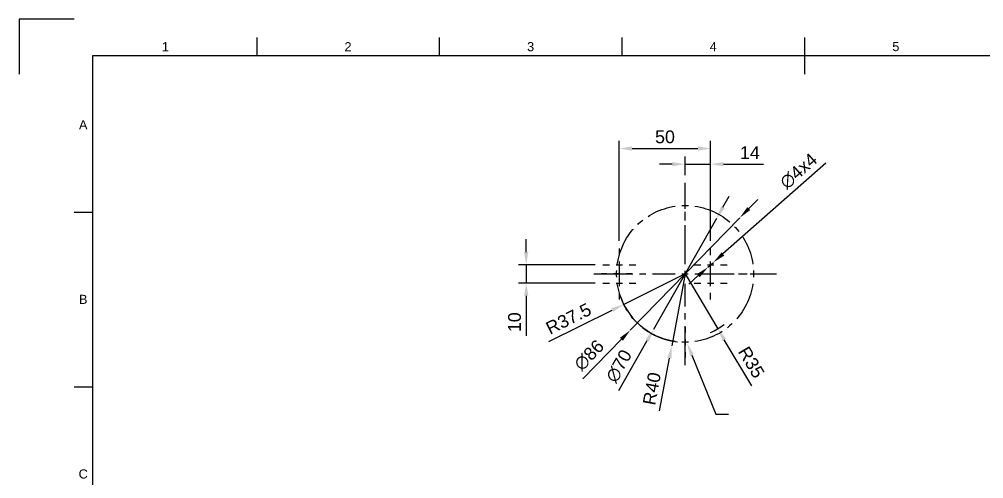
# Paper-space layout 'Plano1' of a CAD drawing. Header units: millimetres. Extents: x 0 to 420, y 0 to 297.
# Drawn here: x 0 to 264.1, y 171.1 to 297 of the extents above; entities that cross this region are included whole.
import ezdxf
from ezdxf import colors
from ezdxf.entities.mleader import LeaderData, LeaderLine
from ezdxf.enums import TextEntityAlignment as Align
from ezdxf.math import Vec2, Vec3

# ---------------------------------------------------------------- set-up
doc = ezdxf.new("R2010")
doc.units = ezdxf.units.MM
doc.header["$LTSCALE"] = 0.75
doc.linetypes.add('CENTER2', pattern=[28.575, 19.05, -3.175, 3.175, -3.175])
for name, color, linetype, lineweight in [('BORDER', 7, 'Continuous', 25), ('FD_Dimensions', 7, 'Continuous', 25), ('Hole Notes', 7, 'Continuous', 25), ('Smart Centers', 7, 'CENTER2', 25)]:
    doc.layers.add(name, color=color, linetype=linetype, lineweight=lineweight)
doc.styles.add('FusionTitle', font='Arial.ttf')
doc.styles.get("Standard").update_dxf_attribs({"font": 'Arial.ttf'})
doc.dimstyles.new('Dim-ISO-25', dxfattribs={"dimtxt": 3.5, "dimasz": 3.5, "dimexe": 2.1, "dimexo": 2.1, "dimgap": 1.4, "dimtad": 1, "dimzin": 12, "dimdsep": 46, "dimtxsty": 'Standard', "dimcen": 0, "dimazin": 3, "dimtp": 0.1, "dimtm": 0.1, "dimtfac": 0.714286, "dimtmove": 0, "dimatfit": 3, "dimfxl": 1, "dimtzin": 12, "dimarcsym": 0})

# ---------------------------------------------------------------- blocks, each defined once
blk = doc.blocks.new('ISO_A3_SHEET')
at = {"layer": 'BORDER'}
for p, q in [((65, 292), (65, 287)), ((115, 292), (115, 287)), ((165, 292), (165, 287)), ((215, 292), (215, 282)), ((410, 287), (20, 287)), ((20, 287), (20, 10)), ((15, 244.16666), (20, 244.16666)), ((15, 196.33333), (20, 196.33333))]:
    blk.add_line(p, q, dxfattribs=at)
at = {"layer": 'Defpoints'}
for p, q in [((15, 297), (0, 297)), ((0, 297), (0, 282))]:
    blk.add_line(p, q, dxfattribs=at)
at = {"layer": 'BORDER', "style": 'FusionTitle'}
for s, p in [('1', (40, 289.5)), ('2', (90, 289.5)), ('3', (140, 289.5)), ('4', (190, 289.5)), ('5', (240, 289.5)), ('A', (17.5, 268.08333)), ('B', (17.5, 220.25)), ('C', (17.5, 172.41667))]:
    blk.add_text(s, height=2.5, dxfattribs=at).set_placement(p, align=Align.MIDDLE)
blk = doc.blocks.new('*D31')
at = {"layer": 'Defpoints', "color": 0, "transparency": 16777216}
for p in [(190.04, 230.39), (188.55, 229.06)]:
    blk.add_point(p, dxfattribs=at)
at = {"layer": 'FD_Dimensions', "color": 0, "lineweight": -2, "transparency": 16777216}
for p, q in [((220.82, 257.6), (192.67, 232.71)), ((188.55, 229.06), (190.04, 230.39)), ((185.92, 226.75), (183.3, 224.43))]:
    blk.add_line(p, q, dxfattribs=at)
at = {"layer": 'FD_Dimensions', "color": 0, "transparency": 16777216}
for points in [[(192.28, 233.14), (193.05, 232.27), (190.04, 230.39)], [(185.54, 227.18), (186.31, 226.31), (188.55, 229.06)]]:
    blk.add_solid(points, dxfattribs=at)
at = {"layer": 'FD_Dimensions', "color": 0, "transparency": 16777216, "insert": (213.38, 255.4), "char_height": 3.5, "attachment_point": 5, "rotation": 41.4819}
blk.add_mtext('∅4x4', dxfattribs=at)
blk = doc.blocks.new('*D32')
at = {"layer": 'Defpoints', "color": 0, "transparency": 16777216}
for p in [(190.93, 242.44), (173.65, 212.01)]:
    blk.add_point(p, dxfattribs=at)
at = {"layer": 'FD_Dimensions', "color": 0, "lineweight": -2, "transparency": 16777216}
for p, q in [((192.66, 245.49), (194.39, 248.53)), ((190.93, 242.44), (173.65, 212.01)), ((164.17, 195.3), (171.93, 208.96))]:
    blk.add_line(p, q, dxfattribs=at)
at = {"layer": 'FD_Dimensions', "color": 0, "transparency": 16777216}
for points in [[(192.16, 245.78), (193.17, 245.2), (190.93, 242.44)], [(171.42, 209.25), (172.43, 208.68), (173.65, 212.01)]]:
    blk.add_solid(points, dxfattribs=at)
at = {"layer": 'FD_Dimensions', "color": 0, "transparency": 16777216, "insert": (164.18, 201.97), "char_height": 3.5, "attachment_point": 5, "rotation": 60.4143}
blk.add_mtext('∅70', dxfattribs=at)
blk = doc.blocks.new('*D33')
at = {"layer": 'Defpoints', "color": 0, "transparency": 16777216}
for p in [(182.29, 227.23), (165.5, 218.89)]:
    blk.add_point(p, dxfattribs=at)
at = {"layer": 'FD_Dimensions', "color": 0, "lineweight": -2, "transparency": 16777216}
for p, q in [((182.29, 227.23), (165.5, 218.89)), ((144.97, 208.7), (162.37, 217.33))]:
    blk.add_line(p, q, dxfattribs=at)
blk.add_arc((182.29, 227.23), 18.75, 199.9863, 263.5829, dxfattribs=at)
at = {"layer": 'FD_Dimensions', "color": 0, "transparency": 16777216}
blk.add_solid([(162.11, 217.85), (162.62, 216.81), (165.5, 218.89)], dxfattribs=at)
at = {"layer": 'FD_Dimensions', "color": 0, "transparency": 16777216, "insert": (150.39, 214.95), "char_height": 3.5, "attachment_point": 5, "rotation": 26.4034}
blk.add_mtext('R37.5', dxfattribs=at)
blk = doc.blocks.new('*D34')
at = {"layer": 'Defpoints', "color": 0, "transparency": 16777216}
for p in [(182.29, 227.23), (191.25, 212.19)]:
    blk.add_point(p, dxfattribs=at)
at = {"layer": 'FD_Dimensions', "color": 0, "lineweight": -2, "transparency": 16777216}
for p, q in [((182.29, 227.23), (191.25, 212.19)), ((200.56, 196.57), (193.04, 209.19))]:
    blk.add_line(p, q, dxfattribs=at)
blk.add_arc((182.29, 227.23), 17.5, 293.477, 307.6643, dxfattribs=at)
at = {"layer": 'FD_Dimensions', "color": 0, "transparency": 16777216}
blk.add_solid([(193.54, 209.48), (192.54, 208.89), (191.25, 212.19)], dxfattribs=at)
at = {"layer": 'FD_Dimensions', "color": 0, "transparency": 16777216, "insert": (200.44, 203.01), "char_height": 3.5, "attachment_point": 5, "rotation": 300.7888}
blk.add_mtext('R35', dxfattribs=at)
blk = doc.blocks.new('*D35')
at = {"layer": 'Defpoints', "color": 0, "transparency": 16777216}
for p in [(197.29, 242.63), (167.3, 211.82)]:
    blk.add_point(p, dxfattribs=at)
at = {"layer": 'FD_Dimensions', "color": 0, "lineweight": -2, "transparency": 16777216}
for p, q in [((199.73, 245.14), (202.18, 247.65)), ((197.29, 242.63), (167.3, 211.82)), ((154.31, 198.48), (164.85, 209.31))]:
    blk.add_line(p, q, dxfattribs=at)
at = {"layer": 'FD_Dimensions', "color": 0, "transparency": 16777216}
for points in [[(199.32, 245.54), (200.15, 244.73), (197.29, 242.63)], [(164.44, 209.72), (165.27, 208.91), (167.3, 211.82)]]:
    blk.add_solid(points, dxfattribs=at)
at = {"layer": 'FD_Dimensions', "color": 0, "transparency": 16777216, "insert": (156.01, 204.94), "char_height": 3.5, "attachment_point": 5, "rotation": 45.7632}
blk.add_mtext('∅86', dxfattribs=at)
blk = doc.blocks.new('*U37')
at = {"layer": 'Smart Centers', "color": 0, "ltscale": 0.75, "transparency": 16777216}
for p, q in [((0, 2.68), (0, 25)), ((-25, 0), (-2.68, 0)), ((2.68, 0), (25, 0)), ((0, -25), (0, -2.68))]:
    blk.add_line(p, q, dxfattribs=at)
at = {"layer": 'Smart Centers', "color": 0, "linetype": 'Continuous', "ltscale": 0.75, "transparency": 16777216}
for p, q in [((-0.89, 0), (0.89, 0)), ((0, -0.89), (0, 0.89))]:
    blk.add_line(p, q, dxfattribs=at)
blk = doc.blocks.new('*U55')
at = {"layer": 'Smart Centers', "color": 0, "ltscale": 0.75, "transparency": 16777216}
for p, q in [((0, 21.43), (0, 22.88)), ((0, 14.62), (0, 16.07))]:
    blk.add_line(p, q, dxfattribs=at)
at = {"layer": 'Smart Centers', "color": 0, "linetype": 'Continuous', "ltscale": 0.75, "transparency": 16777216}
blk.add_line((0, 17.86), (0, 19.64), dxfattribs=at)
at = {"layer": 'Smart Centers', "color": 0, "linetype": 'Continuous', "ltscale": 0.75, "transparency": 16777216, "extrusion": (6.24637e-32, -5.04932e-29, -1)}
blk.add_arc((0, 0), 18.75, 87.271, 92.729, dxfattribs=at)
blk = doc.blocks.new('*U56')
at = {"layer": 'Smart Centers', "color": 0, "ltscale": 0.75, "transparency": 16777216}
for p, q in [((14.62, 0), (16.07, 0)), ((21.43, 0), (22.88, 0))]:
    blk.add_line(p, q, dxfattribs=at)
at = {"layer": 'Smart Centers', "color": 0, "linetype": 'Continuous', "ltscale": 0.75, "transparency": 16777216}
blk.add_line((17.86, 0), (19.64, 0), dxfattribs=at)
at = {"layer": 'Smart Centers', "color": 0, "linetype": 'Continuous', "ltscale": 0.75, "transparency": 16777216, "extrusion": (6.24637e-32, -5.04932e-29, -1)}
blk.add_arc((0, 0), 18.75, 177.271, 182.729, dxfattribs=at)
blk = doc.blocks.new('*U57')
at = {"layer": 'Smart Centers', "color": 0, "ltscale": 0.75, "transparency": 16777216}
for p, q in [((0, -14.62), (0, -16.07)), ((0, -21.43), (0, -22.88))]:
    blk.add_line(p, q, dxfattribs=at)
at = {"layer": 'Smart Centers', "color": 0, "linetype": 'Continuous', "ltscale": 0.75, "transparency": 16777216}
blk.add_line((0, -17.86), (0, -19.64), dxfattribs=at)
at = {"layer": 'Smart Centers', "color": 0, "linetype": 'Continuous', "ltscale": 0.75, "transparency": 16777216, "extrusion": (6.24637e-32, -5.04932e-29, -1)}
blk.add_arc((0, 0), 18.75, 267.271, 272.729, dxfattribs=at)
blk = doc.blocks.new('*U58')
at = {"layer": 'Smart Centers', "color": 0, "ltscale": 0.75, "transparency": 16777216}
for p, q in [((-21.43, 0), (-22.88, 0)), ((-14.62, 0), (-16.07, 0))]:
    blk.add_line(p, q, dxfattribs=at)
at = {"layer": 'Smart Centers', "color": 0, "linetype": 'Continuous', "ltscale": 0.75, "transparency": 16777216}
blk.add_line((-17.86, 0), (-19.64, 0), dxfattribs=at)
at = {"layer": 'Smart Centers', "color": 0, "linetype": 'Continuous', "ltscale": 0.75, "transparency": 16777216, "extrusion": (6.24637e-32, -5.04932e-29, -1)}
blk.add_arc((0, 0), 18.75, 357.271, 2.729, dxfattribs=at)
blk = doc.blocks.new('*U54')
at = {"layer": 'Smart Centers', "color": 0, "ltscale": 0.75, "transparency": 16777216, "extrusion": (6.24637e-32, -5.04932e-29, -1)}
for start, end in [(8.1931, 81.8069), (98.1931, 171.8069), (278.1931, 351.8069), (188.1931, 261.8069)]:
    blk.add_arc((0, 0), 18.75, start, end, dxfattribs=at)
at = {"layer": 'Smart Centers', "color": 0, "ltscale": 0.75, "transparency": 16777216}
for name in ['*U55', '*U58', '*U56', '*U57']:
    blk.add_blockref(name, (0, 0), dxfattribs=at)
blk = doc.blocks.new('*D67')
at = {"layer": 'Defpoints', "color": 0, "transparency": 16777216}
for p in [(182.29, 227.23), (178.64, 207.56)]:
    blk.add_point(p, dxfattribs=at)
at = {"layer": 'FD_Dimensions', "color": 0, "lineweight": -2, "transparency": 16777216}
for p, q in [((182.29, 227.23), (178.64, 207.56)), ((175.33, 189.72), (178, 204.12))]:
    blk.add_line(p, q, dxfattribs=at)
at = {"layer": 'FD_Dimensions', "color": 0, "transparency": 16777216}
blk.add_solid([(177.43, 204.23), (178.58, 204.01), (178.64, 207.56)], dxfattribs=at)
at = {"layer": 'FD_Dimensions', "color": 0, "transparency": 16777216, "insert": (173.21, 195.78), "char_height": 3.5, "attachment_point": 5, "rotation": 79.4781}
blk.add_mtext('R40', dxfattribs=at)
blk = doc.blocks.new('*U68')
at = {"layer": 'Smart Centers', "color": 0, "ltscale": 0.75, "transparency": 16777216}
for p, q in [((0, 2.68), (0, 4.5)), ((-4.5, 0), (-2.68, 0)), ((2.68, 0), (4.5, 0)), ((0, -4.5), (0, -2.68))]:
    blk.add_line(p, q, dxfattribs=at)
at = {"layer": 'Smart Centers', "color": 0, "linetype": 'Continuous', "ltscale": 0.75, "transparency": 16777216}
for p, q in [((-0.89, 0), (0.89, 0)), ((0, -0.89), (0, 0.89))]:
    blk.add_line(p, q, dxfattribs=at)
blk = doc.blocks.new('*U69')
at = {"layer": 'Smart Centers', "color": 0, "ltscale": 0.75, "transparency": 16777216}
for p, q in [((0, 2.68), (0, 4.5)), ((-4.5, 0), (-2.68, 0)), ((2.68, 0), (4.5, 0)), ((0, -4.5), (0, -2.68))]:
    blk.add_line(p, q, dxfattribs=at)
at = {"layer": 'Smart Centers', "color": 0, "linetype": 'Continuous', "ltscale": 0.75, "transparency": 16777216}
for p, q in [((-0.89, 0), (0.89, 0)), ((0, -0.89), (0, 0.89))]:
    blk.add_line(p, q, dxfattribs=at)
blk = doc.blocks.new('*U70')
at = {"layer": 'Smart Centers', "color": 0, "ltscale": 0.75, "transparency": 16777216}
for p, q in [((0, 2.68), (0, 4.5)), ((-4.5, 0), (-2.68, 0)), ((2.68, 0), (4.5, 0)), ((0, -4.5), (0, -2.68))]:
    blk.add_line(p, q, dxfattribs=at)
at = {"layer": 'Smart Centers', "color": 0, "linetype": 'Continuous', "ltscale": 0.75, "transparency": 16777216}
for p, q in [((-0.89, 0), (0.89, 0)), ((0, -0.89), (0, 0.89))]:
    blk.add_line(p, q, dxfattribs=at)
blk = doc.blocks.new('*U71')
at = {"layer": 'Smart Centers', "color": 0, "ltscale": 0.75, "transparency": 16777216}
for p, q in [((0, 2.68), (0, 4.5)), ((-4.5, 0), (-2.68, 0)), ((2.68, 0), (4.5, 0)), ((0, -4.5), (0, -2.68))]:
    blk.add_line(p, q, dxfattribs=at)
at = {"layer": 'Smart Centers', "color": 0, "linetype": 'Continuous', "ltscale": 0.75, "transparency": 16777216}
for p, q in [((-0.89, 0), (0.89, 0)), ((0, -0.89), (0, 0.89))]:
    blk.add_line(p, q, dxfattribs=at)
blk = doc.blocks.new('*D72')
at = {"layer": 'Defpoints', "color": 0, "transparency": 16777216}
for p in [(189.29, 257.3), (182.29, 252.23), (189.29, 234.23)]:
    blk.add_point(p, dxfattribs=at)
at = {"layer": 'FD_Dimensions', "color": 0, "lineweight": -2, "transparency": 16777216}
for p, q in [((182.29, 254.33), (182.29, 259.4)), ((189.29, 236.33), (189.29, 259.4)), ((178.79, 257.3), (175.29, 257.3)), ((182.29, 257.3), (189.29, 257.3)), ((192.79, 257.3), (203.76, 257.3))]:
    blk.add_line(p, q, dxfattribs=at)
at = {"layer": 'FD_Dimensions', "color": 0, "transparency": 16777216}
for points in [[(178.79, 257.88), (178.79, 256.72), (182.29, 257.3)], [(192.79, 257.88), (192.79, 256.72), (189.29, 257.3)]]:
    blk.add_solid(points, dxfattribs=at)
at = {"layer": 'FD_Dimensions', "color": 0, "transparency": 16777216, "insert": (200.03, 260.46), "char_height": 3.5, "attachment_point": 5}
blk.add_mtext('14', dxfattribs=at)
blk = doc.blocks.new('*D73')
at = {"layer": 'Defpoints', "color": 0, "transparency": 16777216}
for p in [(159.79, 229.73), (138.79, 224.73), (159.79, 224.73)]:
    blk.add_point(p, dxfattribs=at)
at = {"layer": 'FD_Dimensions', "color": 0, "lineweight": -2, "transparency": 16777216}
for p, q in [((138.79, 233.23), (138.79, 236.73)), ((157.69, 229.73), (136.69, 229.73)), ((138.79, 229.73), (138.79, 224.73)), ((157.69, 224.73), (136.69, 224.73)), ((138.79, 221.23), (138.79, 210.25))]:
    blk.add_line(p, q, dxfattribs=at)
at = {"layer": 'FD_Dimensions', "color": 0, "transparency": 16777216}
for points in [[(138.21, 233.23), (139.38, 233.23), (138.79, 229.73)], [(138.21, 221.23), (139.38, 221.23), (138.79, 224.73)]]:
    blk.add_solid(points, dxfattribs=at)
at = {"layer": 'FD_Dimensions', "color": 0, "transparency": 16777216, "insert": (135.61, 213.99), "char_height": 3.5, "attachment_point": 5, "rotation": 90}
blk.add_mtext('10', dxfattribs=at)
blk = doc.blocks.new('*D74')
at = {"layer": 'Defpoints', "color": 0, "transparency": 16777216}
for p in [(189.29, 261.58), (164.29, 234.23), (189.29, 234.23)]:
    blk.add_point(p, dxfattribs=at)
at = {"layer": 'FD_Dimensions', "color": 0, "lineweight": -2, "transparency": 16777216}
for p, q in [((164.29, 236.33), (164.29, 263.68)), ((167.79, 261.58), (185.79, 261.58)), ((189.29, 236.33), (189.29, 263.68))]:
    blk.add_line(p, q, dxfattribs=at)
at = {"layer": 'FD_Dimensions', "color": 0, "transparency": 16777216}
for points in [[(167.79, 262.17), (167.79, 261), (164.29, 261.58)], [(185.79, 262.17), (185.79, 261), (189.29, 261.58)]]:
    blk.add_solid(points, dxfattribs=at)
at = {"layer": 'FD_Dimensions', "color": 0, "transparency": 16777216, "insert": (176.79, 264.77), "char_height": 3.5, "attachment_point": 5}
blk.add_mtext('50', dxfattribs=at)

psp = doc.layouts.new('Plano1')

# ---------------------------------------------------------------- block references
at = {"layer": 'BORDER'}
psp.add_blockref('ISO_A3_SHEET', (0, 0), dxfattribs=at)
at = {"layer": 'Smart Centers', "ltscale": 0.75}
for name, p in [('*U37', (182.2943, 227.2263)), ('*U54', (182.2943, 227.2263)), ('*U68', (164.2943, 229.7263)), ('*U70', (189.2943, 229.7263)), ('*U69', (164.2943, 224.7263)), ('*U71', (189.2943, 224.7263))]:
    psp.add_blockref(name, p, dxfattribs=at)

# ---------------------------------------------------------------- dimensions: what is measured, and where the dimension line sits
at = {"layer": 'FD_Dimensions'}
for base, p1, picture, middle in [((189.2943, 261.5848), (164.2943, 234.2263), '*D74', (176.7943, 264.7718)), ((189.2943, 257.2984), (182.2943, 252.2263), '*D72', (200.0292, 260.4556))]:
    dim = psp.add_linear_dim(base=base, p1=p1, p2=(189.2943, 234.2263), angle=180, dimstyle='Dim-ISO-25', override={"dimlfac": -2, "dimclrd": 0, "dimclre": 0}, dxfattribs=at)
    dim.commit()
    dim.dimension.update_dxf_attribs({"geometry": picture, "text_midpoint": middle})
dim = psp.add_diameter_dim_2p(p1=(188.5451, 229.0639), p2=(190.0435, 230.3887), text='<>x4', dimstyle='Dim-ISO-25', override={"dimlfac": -2}, dxfattribs=at)
dim.commit()
dim.dimension.update_dxf_attribs({"geometry": '*D31', "text_midpoint": (215.5537, 252.9439), "dimtype": 163})
dim = psp.add_diameter_dim_2p(p1=(190.9345, 242.4446), p2=(173.6541, 212.008), dimstyle='Dim-ISO-25', override={"dimlfac": -2}, dxfattribs=at)
dim.commit()
dim.dimension.update_dxf_attribs({"geometry": '*D32', "text_midpoint": (167.0356, 200.3505), "dimtype": 163})
dim = psp.add_diameter_dim_2p(p1=(197.2932, 242.6303), p2=(167.2954, 211.8224), dimstyle='Dim-ISO-25', override={"dimlfac": -2}, dxfattribs=at)
dim.commit()
dim.dimension.update_dxf_attribs({"geometry": '*D35', "text_midpoint": (158.3591, 202.6447)})
dim = psp.add_aligned_dim(p1=(159.7943, 229.7263), p2=(159.7943, 224.7263), distance=-21, dimstyle='Dim-ISO-25', override={"dimlfac": -2, "dimclrd": 0, "dimclre": 0}, dxfattribs=at)
dim.commit()
dim.dimension.update_dxf_attribs({"geometry": '*D73', "text_midpoint": (135.6073, 213.9902)})
for mpoint, override, picture, middle in [((165.5002, 218.8884), {"dimlfac": -2}, '*D33', (151.8122, 212.0926)), ((178.6421, 207.5626), {"dimlfac": -2, "dimse1": 1}, '*D67', (176.3456, 195.1984)), ((191.2521, 212.1928), {"dimlfac": -2}, '*D34', (197.6991, 201.3731))]:
    dim = psp.add_radius_dim(center=(182.2943, 227.2263), mpoint=mpoint, dimstyle='Dim-ISO-25', override=override, dxfattribs=at)
    dim.commit()
    dim.dimension.update_dxf_attribs({"geometry": picture, "text_midpoint": middle, "dimtype": 164})

# ---------------------------------------------------------------- leaders
at = {"layer": 'Hole Notes'}
ml = psp.add_multileader_mtext('Standard', dxfattribs=at)
ml.set_content('', color=256)
ml.set_leader_properties()
ml.build(insert=Vec2(0, 0))
ml.multileader.update_dxf_attribs({"text_left_attachment_type": 5, "text_right_attachment_type": 5, "dogleg_length": 3.5, "arrow_head_size": 3.5})
ctx = ml.context
ctx.base_point, ctx.char_height, ctx.arrow_head_size, ctx.landing_gap_size, ctx.plane_origin = Vec3(194.175, 188.8007), 3.5, 3.5, 0, Vec3(182.8629, 208.1997)
ctx.left_attachment, ctx.right_attachment = 5, 5
notes = []
notes.append((ctx, [(0, (1, 1, 0), (190.675, 188.8007), (1, 0), 3.5, [(0, [(182.8629, 208.1997)], 0, [])])]))
ctx.mtext.insert, ctx.mtext.flow_direction = Vec3(194.175, 193.0604), 5
for ctx, leaders in notes:
    for number, flags, end, landing, length, lines in leaders:
        leader = LeaderData()
        leader.index, (leader.has_last_leader_line, leader.has_dogleg_vector, leader.attachment_direction) = number, flags
        leader.last_leader_point, leader.dogleg_vector, leader.dogleg_length = Vec3(end), Vec3(landing), length
        for number, points, colour, breaks in lines:
            line = LeaderLine()
            line.index, line.vertices, line.color, line.breaks = number, Vec3.list(points), colors.encode_raw_color(colour), breaks
            leader.lines.append(line)
        ctx.leaders.append(leader)

doc.saveas('drawing.dxf')
